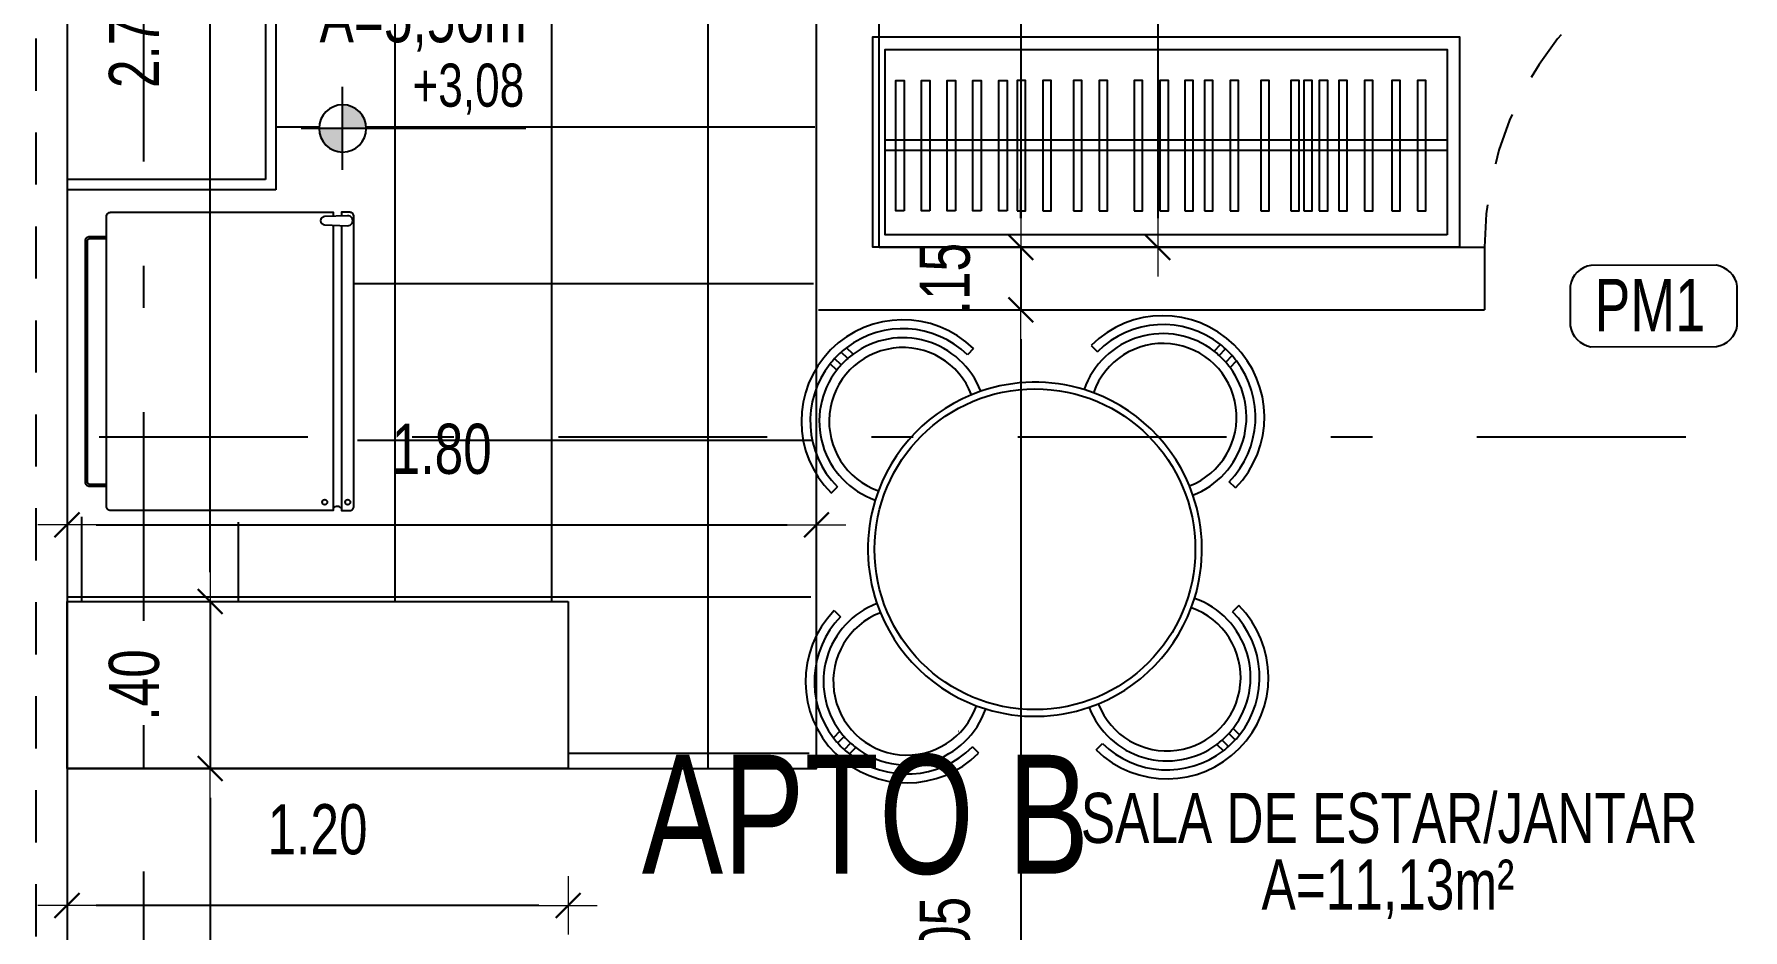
# Model space of a CAD drawing. Extents: x 425 to 531, y 796 to 840.
# Drawn here: x 445.171 to 449.263, y 817.199 to 819.343 of the extents above; entities that cross this region are included whole.
import ezdxf
from ezdxf.enums import TextEntityAlignment as Align

# ---------------------------------------------------------------- set-up
doc = ezdxf.new("R2010")
doc.units = 0
doc.header["$MEASUREMENT"] = 0
doc.header["$PDSIZE"] = -5
for name, pattern in [('CONTINU', [0]), ('DASHDOT', [1, 0.5, -0.25, 0, -0.25]), ('HIDDEN2', [0.1875, 0.125, -0.0625])]:
    doc.linetypes.add(name, pattern=pattern)
doc.layers.get('0').update_dxf_attribs({"linetype": 'CONTINUOUS'})
doc.layers.get('Defpoints').update_dxf_attribs({"linetype": 'CONTINUOUS'})
for name, color, linetype in [('003', 3, 'CONTINUOUS'), ('01', 4, 'CONTINUOUS'), ('02', 8, 'CONTINUOUS'), ('COTA', 7, 'CONTINUOUS'), ('DIVERSOS', 1, 'CONTINUOUS'), ('E-txt-g', 3, 'CONTINUOUS'), ('E-TXT-Y', 2, 'CONTINUOUS'), ('LAYER7', 4, 'CONTINUOUS'), ('MÓVEIS', 233, 'CONTINUOUS')]:
    doc.layers.add(name, color=color, linetype=linetype)
for name, color, linetype, lineweight in [('E-Pen-C', 4, 'CONTINUOUS', 15), ('E-Pen-G', 3, 'CONTINUOUS', 30), ('E-Txt-W', 7, 'CONTINUOUS', 20)]:
    doc.layers.add(name, color=color, linetype=linetype, lineweight=lineweight)
doc.styles.add('F2', font='swisscl.ttf')
doc.styles.add('REG60', font='romans.shx', dxfattribs={"width": 0.8, "height": 0.15})
doc.styles.add('REG80', font='romans.shx', dxfattribs={"width": 0.8, "height": 0.2})
doc.dimstyles.new('DIMENSION-1', dxfattribs={"dimtxt": 0.11, "dimasz": 0.07, "dimexe": 1, "dimexo": 0, "dimgap": 0.12, "dimtad": 1, "dimzin": 7, "dimdsep": 46, "dimtxsty": 'F2', "dimblk1": 'TRACO', "dimblk2": 'TRACO', "dimsah": 1, "dimcen": 1, "dimse1": 1, "dimse2": 1, "dimclrd": 256, "dimclre": 256, "dimclrt": 6, "dimadec": 0, "dimazin": 0, "dimtfac": 1, "dimtix": 1, "dimtmove": 2, "dimatfit": 3, "dimldrblk": 'TRACO', "dimfxl": 1, "dimtolj": 1, "dimtzin": 0, "dimarcsym": 0})

# ---------------------------------------------------------------- blocks, each defined once
blk = doc.blocks.new('F031')
at = {"color": 8}
for points in [[(62.3, 32.6), (62.3, -35.7), (9, -35.7, -0.414214), (8, -34.7), (8, 34.7, -0.414214), (9, 35.7), (62.3, 35.7), (62.3, 34.8)], [(64.3, 32.54), (64.3, -35.7), (66.3, -35.7, 0.414214), (67.3, -34.7), (67.3, 34.7, 0.414214), (66.3, 35.7), (64.3, 35.7), (64.3, 34.86)], [(8, -29.93), (4, -29.93, -0.414214), (3, -28.93), (3, 28.93, -0.414214), (4, 29.93), (8, 29.93)], [(8, -29.43), (4, -29.43, -0.414214), (3.5, -28.93), (3.5, 28.93, -0.414214), (4, 29.43), (8, 29.43)]]:
    blk.add_lwpolyline(points, format="xyb", dxfattribs=at)
blk.add_lwpolyline([(60.27, 32.7), (65.77, 32.5, 1.028522), (65.77, 34.9), (60.27, 34.7, 0.972269)], format="xyb", close=True, dxfattribs=at)
for centre in [(60.3, -33.7), (65.8, -33.7)]:
    blk.add_circle(centre, 0.6, dxfattribs=at)
blk.add_arc((63.3, -35.99), 1.28, 38.388, 141.612, dxfattribs=at)
blk = doc.blocks.new('TXT-AMB75')
at = {"layer": 'E-txt-g', "style": 'REG80', "width": 0.8, "flags": 8}
blk.add_attdef('TXT', text='', height=0.2, dxfattribs=at).set_placement((0.0055, 0.2964), align=Align.CENTER)
at = {"layer": 'E-Txt-W', "style": 'REG60', "width": 0.8, "flags": 8}
blk.add_attdef('TXT', text='', height=0.15, dxfattribs=at).set_placement((0.0055, 0.0271), align=Align.CENTER)
blk = doc.blocks.new('NIVEL')
at = {"layer": 'DIVERSOS'}
h = blk.add_hatch(color=7, dxfattribs=at)
h.paths.add_polyline_path([(0, 0.1375, 0.414214), (-0.1375, 0), (0, 0)])
h.paths.add_polyline_path([(0, 0), (0, -0.1375, 0.414214), (0.1375, 0)])
at = {"layer": 'DIVERSOS', "color": 7}
for p, q in [((0, 0.2417), (0, -0.2417)), ((1.0666, 0), (-0.2418, 0))]:
    blk.add_line(p, q, dxfattribs=at)
blk.add_circle((0, 0), 0.1375, dxfattribs=at)
blk = doc.blocks.new('TRACO')
at = {"layer": 'E-Pen-C'}
for p, q in [((0, 1), (0, -1)), ((-1, 0), (1, 0))]:
    blk.add_line(p, q, dxfattribs=at)
at = {"layer": 'E-Pen-G'}
blk.add_line((-0.424, -0.424), (0.424, 0.424), dxfattribs=at)
blk = doc.blocks.new('*D271')
at = {"color": 4, "linetype": 'Continuous', "lineweight": -2, "transparency": 16777216}
blk.add_line((446.3797, 817.2573), (445.3197, 817.2573), dxfattribs=at)
at = {"layer": 'Defpoints', "color": 0, "linetype": 'CONTINU', "transparency": 16777216}
for p in [(445.2497, 817.5851), (446.4497, 817.5851), (445.2497, 817.2573)]:
    blk.add_point(p, dxfattribs=at)
at = {"color": 4, "linetype": 'CONTINU', "lineweight": -2, "transparency": 16777216, "xscale": 0.07, "yscale": 0.07, "zscale": 0.07, "rotation": 180}
blk.add_blockref('TRACO', (445.2497, 817.2573), dxfattribs=at)
at = {"color": 4, "linetype": 'CONTINU', "lineweight": -2, "transparency": 16777216, "xscale": 0.07, "yscale": 0.07, "zscale": 0.07}
blk.add_blockref('TRACO', (446.4497, 817.2573), dxfattribs=at)
at = {"color": 4, "linetype": 'CONTINU', "transparency": 16777216, "insert": (445.8497, 817.4388), "char_height": 0.12, "attachment_point": 5, "style": 'F2'}
blk.add_mtext('\\A1;1.20', dxfattribs=at)
blk = doc.blocks.new('*D272')
at = {"color": 4, "linetype": 'Continuous', "lineweight": -2, "transparency": 16777216}
for p, q in [((445.5923, 818.0551), (445.5923, 818.1251)), ((445.5923, 817.9851), (445.5923, 817.5851)), ((445.5923, 817.5151), (445.5923, 817.4451))]:
    blk.add_line(p, q, dxfattribs=at)
at = {"layer": 'Defpoints', "color": 0, "linetype": 'CONTINU', "transparency": 16777216}
for p in [(446.4497, 817.9851), (445.5923, 817.5851), (446.4497, 817.5851)]:
    blk.add_point(p, dxfattribs=at)
at = {"color": 4, "linetype": 'CONTINU', "lineweight": -2, "transparency": 16777216, "xscale": 0.07, "yscale": 0.07, "zscale": 0.07}
for p, rotation in [((445.5923, 817.9851), 270), ((445.5923, 817.5851), 90)]:
    blk.add_blockref('TRACO', p, dxfattribs=dict(at, rotation=rotation))
at = {"color": 4, "linetype": 'CONTINU', "transparency": 16777216, "insert": (445.4108, 817.7851), "char_height": 0.12, "attachment_point": 5, "rotation": 90, "style": 'F2'}
blk.add_mtext('\\A1;.40', dxfattribs=at)
blk = doc.blocks.new('*D273')
at = {"color": 4, "linetype": 'Continuous', "lineweight": -2, "transparency": 16777216}
blk.add_line((445.5923, 818.0551), (445.5923, 820.6131), dxfattribs=at)
at = {"layer": 'Defpoints', "color": 0, "linetype": 'CONTINU', "transparency": 16777216}
for p in [(445.5923, 820.6831), (446.1497, 820.6831), (446.4497, 817.9851)]:
    blk.add_point(p, dxfattribs=at)
at = {"color": 4, "linetype": 'CONTINU', "lineweight": -2, "transparency": 16777216, "xscale": 0.07, "yscale": 0.07, "zscale": 0.07}
for p, rotation in [((445.5923, 820.6831), 90), ((445.5923, 817.9851), 270)]:
    blk.add_blockref('TRACO', p, dxfattribs=dict(at, rotation=rotation))
at = {"color": 4, "linetype": 'CONTINU', "transparency": 16777216, "insert": (445.4108, 819.3341), "char_height": 0.12, "attachment_point": 5, "rotation": 90, "style": 'F2'}
blk.add_mtext('\\A1;2.70', dxfattribs=at)
blk = doc.blocks.new('*D274')
at = {"color": 4, "linetype": 'Continuous', "lineweight": -2, "transparency": 16777216}
blk.add_line((445.3197, 818.1683), (446.9745, 818.1683), dxfattribs=at)
at = {"layer": 'Defpoints', "color": 0, "linetype": 'CONTINU', "transparency": 16777216}
for p in [(447.0445, 818.1683), (445.2497, 817.9851), (447.0445, 817.9847)]:
    blk.add_point(p, dxfattribs=at)
at = {"color": 4, "linetype": 'CONTINU', "lineweight": -2, "transparency": 16777216, "xscale": 0.07, "yscale": 0.07, "zscale": 0.07, "rotation": 180}
blk.add_blockref('TRACO', (445.2497, 818.1683), dxfattribs=at)
at = {"color": 4, "linetype": 'CONTINU', "lineweight": -2, "transparency": 16777216, "xscale": 0.07, "yscale": 0.07, "zscale": 0.07}
blk.add_blockref('TRACO', (447.0445, 818.1683), dxfattribs=at)
at = {"color": 4, "linetype": 'CONTINU', "transparency": 16777216, "insert": (446.1471, 818.3498), "char_height": 0.12, "attachment_point": 5, "style": 'F2'}
blk.add_mtext('\\A1;1.80', dxfattribs=at)
blk = doc.blocks.new('*D275')
at = {"color": 4, "linetype": 'Continuous', "lineweight": -2, "transparency": 16777216}
blk.add_line((445.5923, 817.5151), (445.5923, 815.7031), dxfattribs=at)
at = {"layer": 'Defpoints', "color": 0, "linetype": 'CONTINU', "transparency": 16777216}
for p in [(445.2497, 817.5851), (445.2497, 815.6331), (445.5923, 815.6331)]:
    blk.add_point(p, dxfattribs=at)
at = {"color": 4, "linetype": 'CONTINU', "lineweight": -2, "transparency": 16777216, "xscale": 0.07, "yscale": 0.07, "zscale": 0.07}
for p, rotation in [((445.5923, 817.5851), 90), ((445.5923, 815.6331), 270)]:
    blk.add_blockref('TRACO', p, dxfattribs=dict(at, rotation=rotation))
at = {"color": 4, "linetype": 'CONTINU', "transparency": 16777216, "insert": (445.4108, 816.6091), "char_height": 0.12, "attachment_point": 5, "rotation": 90, "style": 'F2'}
blk.add_mtext('\\A1;1.95', dxfattribs=at)
blk = doc.blocks.new('Mesa100_4')
at = {"layer": '01', "color": 8}
blk.add_circle((0, 0), 0.48, dxfattribs=at)
for centre, radius, start, end in [((0.3832, 0.3955), 0.2205, 291.1088, 160.7034), ((-0.3955, 0.3832), 0.2205, 21.1088, 250.7034), ((-0.3955, 0.3832), 0.2771, 137.4499, 141.5942), ((-0.3955, 0.3832), 0.2771, 127.4996, 131.6623), ((-0.3955, 0.3832), 0.25, 126.5706, 131.1911), ((0.3832, 0.3955), 0.25, 47.6067, 52.2022), ((0.3832, 0.3955), 0.2771, 47.4499, 51.5942), ((0.3832, 0.3955), 0.2771, 37.4996, 41.6623), ((-0.3955, 0.3832), 0.25, 137.6067, 142.2022), ((0.3832, 0.3955), 0.25, 36.5706, 41.1911), ((0, 0), 0.5, 108.9257, 162.8866), ((0, 0), 0.5, 18.9257, 72.8866), ((0, 0), 0.5, 288.9257, 342.8866), ((-0.3832, -0.3955), 0.2205, 111.1088, 340.7034), ((0, 0), 0.5, 198.9257, 252.8866), ((0.3955, -0.3832), 0.2205, 201.1088, 70.7034), ((-0.3832, -0.3955), 0.25, 216.5706, 221.1911), ((0.3955, -0.3832), 0.25, 317.6067, 322.2022), ((0.3955, -0.3832), 0.2771, 317.4499, 321.5942), ((-0.3832, -0.3955), 0.2771, 217.4996, 221.6623), ((-0.3832, -0.3955), 0.2771, 227.4499, 231.5942), ((-0.3832, -0.3955), 0.25, 227.6067, 232.2022), ((0.3955, -0.3832), 0.25, 306.5706, 311.1911), ((0.3955, -0.3832), 0.2771, 307.4996, 311.6623)]:
    blk.add_arc(centre, radius, start, end, dxfattribs=at)
at = {"layer": '02', "color": 8}
for p, q in [((-0.5801, 0.5517), (-0.5998, 0.5707)), ((-0.5601, 0.5713), (-0.5797, 0.5902)), ((-0.5444, 0.584), (-0.5642, 0.603)), ((-0.1835, 0.6007), (-0.2021, 0.5816)), ((0.1684, 0.6103), (0.1872, 0.5914)), ((0.5364, 0.593), (0.5553, 0.6126)), ((0.5517, 0.5801), (0.5707, 0.5998)), ((0.5713, 0.5601), (0.5902, 0.5797)), ((0.584, 0.5444), (0.603, 0.5642)), ((-0.593, 0.5364), (-0.6126, 0.5553)), ((-0.5455, 0.2291), (-0.545, 0.2296)), ((-0.6103, 0.1684), (-0.5914, 0.1872)), ((0.6007, 0.1835), (0.5816, 0.2021)), ((-0.6007, -0.1835), (-0.5816, -0.2021)), ((0.6103, -0.1684), (0.5914, -0.1872)), ((-0.584, -0.5444), (-0.603, -0.5642)), ((-0.5713, -0.5601), (-0.5902, -0.5797)), ((0.5801, -0.5517), (0.5998, -0.5707)), ((0.593, -0.5364), (0.6126, -0.5553)), ((-0.5517, -0.5801), (-0.5707, -0.5998)), ((-0.5364, -0.593), (-0.5553, -0.6126)), ((-0.1684, -0.6103), (-0.1872, -0.5914)), ((0.1835, -0.6007), (0.2021, -0.5816)), ((0.5444, -0.584), (0.5642, -0.603)), ((0.5601, -0.5713), (0.5797, -0.5902))]:
    blk.add_line(p, q, dxfattribs=at)
for centre, radius, start, end in [((-0.3955, 0.3832), 0.3037, 45.7426, 225), ((0.3832, 0.3955), 0.3037, 315.7426, 135), ((0.3832, 0.3955), 0.2771, 51.5942, 135), ((-0.3955, 0.3832), 0.2771, 45.7426, 127.4996), ((-0.3955, 0.3832), 0.25, 21.0509, 126.5706), ((0.3832, 0.3955), 0.25, 52.2022, 160.7613), ((-0.3955, 0.3832), 0.2771, 131.6623, 137.4499), ((-0.3955, 0.3832), 0.25, 131.1911, 137.6067), ((0.3832, 0.3955), 0.25, 41.1911, 47.6067), ((0.3832, 0.3955), 0.2771, 41.6623, 47.4499), ((0.3832, 0.3955), 0.2771, 315.7426, 37.4996), ((-0.3955, 0.3832), 0.2771, 141.5942, 225), ((-0.3955, 0.3832), 0.25, 142.2022, 250.7613), ((0.3832, 0.3955), 0.25, 291.0509, 36.5706), ((0, 0), 0.5, 72.8866, 108.9257), ((0, 0), 0.5, 342.8866, 18.9257), ((0, 0), 0.5, 162.8866, 198.9257), ((0.3955, -0.3832), 0.25, 322.2022, 70.7613), ((-0.3832, -0.3955), 0.3037, 135.7426, 315), ((-0.3832, -0.3955), 0.2771, 135.7426, 217.4996), ((-0.3832, -0.3955), 0.25, 111.0509, 216.5706), ((0.3955, -0.3832), 0.3037, 225.7426, 45), ((0.3955, -0.3832), 0.2771, 321.5942, 45), ((-0.3832, -0.3955), 0.25, 232.2022, 340.7613), ((0, 0), 0.5, 252.8866, 288.9257), ((0.3955, -0.3832), 0.25, 201.0509, 306.5706), ((-0.3832, -0.3955), 0.25, 221.1911, 227.6067), ((0.3955, -0.3832), 0.25, 311.1911, 317.6067), ((-0.3832, -0.3955), 0.2771, 221.6623, 227.4499), ((-0.3832, -0.3955), 0.2771, 231.5942, 315), ((0.3955, -0.3832), 0.2771, 225.7426, 307.4996), ((0.3955, -0.3832), 0.2771, 311.6623, 317.4499)]:
    blk.add_arc(centre, radius, start, end, dxfattribs=at)
blk = doc.blocks.new('*D300')
at = {"color": 4, "linetype": 'Continuous', "lineweight": -2, "transparency": 16777216}
blk.add_line((447.5338, 820.6131), (447.5338, 818.9031), dxfattribs=at)
at = {"layer": 'Defpoints', "color": 0, "linetype": 'CONTINU', "transparency": 16777216}
for p in [(447.0447, 820.6831), (447.1792, 818.8331), (447.5338, 818.8331)]:
    blk.add_point(p, dxfattribs=at)
at = {"color": 4, "linetype": 'CONTINU', "lineweight": -2, "transparency": 16777216, "xscale": 0.07, "yscale": 0.07, "zscale": 0.07}
for p, rotation in [((447.5338, 820.6831), 90), ((447.5338, 818.8331), 270)]:
    blk.add_blockref('TRACO', p, dxfattribs=dict(at, rotation=rotation))
at = {"color": 4, "linetype": 'CONTINU', "transparency": 16777216, "insert": (447.3523, 819.7581), "char_height": 0.12, "attachment_point": 5, "rotation": 90, "style": 'F2'}
blk.add_mtext('\\A1;1.85', dxfattribs=at)
blk = doc.blocks.new('*D301')
at = {"color": 4, "linetype": 'Continuous', "lineweight": -2, "transparency": 16777216}
for p, q in [((447.5338, 818.9031), (447.5338, 818.9731)), ((447.5338, 818.8331), (447.5338, 818.6831)), ((447.5338, 818.6131), (447.5338, 818.5431))]:
    blk.add_line(p, q, dxfattribs=at)
at = {"layer": 'Defpoints', "color": 0, "linetype": 'CONTINU', "transparency": 16777216}
for p in [(447.1792, 818.8331), (447.117, 818.6831), (447.5338, 818.6831)]:
    blk.add_point(p, dxfattribs=at)
at = {"color": 4, "linetype": 'CONTINU', "lineweight": -2, "transparency": 16777216, "xscale": 0.07, "yscale": 0.07, "zscale": 0.07}
for p, rotation in [((447.5338, 818.8331), 270), ((447.5338, 818.6831), 90)]:
    blk.add_blockref('TRACO', p, dxfattribs=dict(at, rotation=rotation))
at = {"color": 4, "linetype": 'CONTINU', "transparency": 16777216, "insert": (447.3526, 818.7581), "char_height": 0.12, "attachment_point": 5, "rotation": 90, "style": 'F2'}
blk.add_mtext('\\A1;.15', dxfattribs=at)
blk = doc.blocks.new('*D302')
at = {"color": 4, "linetype": 'Continuous', "lineweight": -2, "transparency": 16777216}
blk.add_line((447.5338, 818.6131), (447.5338, 815.7031), dxfattribs=at)
at = {"layer": 'Defpoints', "color": 0, "linetype": 'CONTINU', "transparency": 16777216}
for p in [(447.117, 818.6831), (447.1463, 815.6331), (447.5338, 815.6331)]:
    blk.add_point(p, dxfattribs=at)
at = {"color": 4, "linetype": 'CONTINU', "lineweight": -2, "transparency": 16777216, "xscale": 0.07, "yscale": 0.07, "zscale": 0.07}
for p, rotation in [((447.5338, 818.6831), 90), ((447.5338, 815.6331), 270)]:
    blk.add_blockref('TRACO', p, dxfattribs=dict(at, rotation=rotation))
at = {"color": 4, "linetype": 'CONTINU', "transparency": 16777216, "insert": (447.3522, 817.1581), "char_height": 0.12, "attachment_point": 5, "rotation": 90, "style": 'F2'}
blk.add_mtext('\\A1;3.05', dxfattribs=at)
blk = doc.blocks.new('*D303')
at = {"color": 4, "linetype": 'Continuous', "lineweight": -2, "transparency": 16777216}
blk.add_line((447.8617, 822.2631), (447.8617, 818.9031), dxfattribs=at)
at = {"layer": 'Defpoints', "color": 0, "linetype": 'CONTINU', "transparency": 16777216}
for p in [(447.1947, 822.3331), (447.1947, 818.8331), (447.8617, 818.8331)]:
    blk.add_point(p, dxfattribs=at)
at = {"color": 4, "linetype": 'CONTINU', "lineweight": -2, "transparency": 16777216, "xscale": 0.07, "yscale": 0.07, "zscale": 0.07}
for p, rotation in [((447.8617, 822.3331), 90), ((447.8617, 818.8331), 270)]:
    blk.add_blockref('TRACO', p, dxfattribs=dict(at, rotation=rotation))
at = {"color": 4, "linetype": 'CONTINU', "transparency": 16777216, "insert": (447.6801, 820.5831), "char_height": 0.12, "attachment_point": 5, "rotation": 90, "style": 'F2'}
blk.add_mtext('\\A1;3.50', dxfattribs=at)

msp = doc.modelspace()

# ---------------------------------------------------------------- hatches: boundary and pattern name
h = msp.add_hatch()
h.set_pattern_fill('ANSI37,_O', color=8, scale=3, angle=45)
h.set_pattern_definition([(90, (75.9103, -0.62875), (-0.375, 6e-17), []), (180, (75.9103, -0.62875), (-6e-17, -0.375), [])])
h.paths.add_polyline_path([(445.8497, 820.6831), (445.911, 820.6626), (445.9328, 820.0905), (445.7497, 820.0613), (445.7497, 818.9706), (445.9362, 818.9417), (445.9482, 818.1648), (445.2497, 818.1889), (445.2497, 817.9851), (446.4497, 817.9851), (446.4497, 817.5851), (447.0271, 817.5851), (447.0447, 819.5331), (447.0447, 820.6831), (446.9497, 820.6831), (446.9497, 820.8331), (446.1497, 820.8331), (446.1497, 820.6831)])
edge = h.paths.add_edge_path(flags=16)
edge.add_arc((446.1693, 820.546), 0.0592, 8.3326, 81.6674)
edge.add_line((446.1779, 820.6046), (445.8776, 820.6043))
edge.add_arc((445.8858, 820.546), 0.0589, 98.0319, 171.6009)
edge.add_line((445.8276, 820.5546), (445.8276, 820.4599))
edge.add_arc((445.8865, 820.4685), 0.0595, 188.2585, 261.3882)
edge.add_line((445.8776, 820.4096), (446.1779, 820.4099))
edge.add_arc((446.1693, 820.4685), 0.0592, 278.3326, 351.6674)
edge.add_line((446.2279, 820.4599), (446.2279, 820.5546))
edge = h.paths.add_edge_path(flags=16)
edge.add_arc((446.6782, 820.5416), 0.0592, 8.3326, 81.6674)
edge.add_line((446.6868, 820.6002), (446.3865, 820.5999))
edge.add_arc((446.3947, 820.5416), 0.0589, 98.0319, 171.6009)
edge.add_line((446.3365, 820.5502), (446.3365, 820.4555))
edge.add_arc((446.3954, 820.464), 0.0595, 188.2585, 261.3882)
edge.add_line((446.3865, 820.4052), (446.6868, 820.4055))
edge.add_arc((446.6782, 820.4641), 0.0592, 278.3326, 351.6674)
edge.add_line((446.7368, 820.4555), (446.7368, 820.5502))
h.paths.add_polyline_path([(446.9497, 820.6831), (446.9497, 819.8831), (446.9197, 819.8831), (446.9197, 820.6831)], flags=16)
edge = h.paths.add_edge_path(flags=16)
edge.add_line((446.3484, 819.1177), (445.8103, 819.1177))
edge = h.paths.add_edge_path(flags=16)
edge.add_arc((445.9098, 819.1177), 0.0565, 0, 360)
edge = h.paths.add_edge_path(flags=16)
edge.add_line((445.9098, 819.0183), (445.9098, 819.2171))
h.paths.add_polyline_path([(445.8253, 819.4499), (446.4261, 819.4499), (446.4261, 819.6371), (445.8253, 819.6371)], flags=24)
h.paths.add_polyline_path([(445.767, 819.2661), (446.4789, 819.2661), (446.4789, 819.4802), (445.767, 819.4802)], flags=24)
h.paths.add_polyline_path([(446.7506, 820.6315), (446.7506, 820.8795), (446.4975, 820.8795), (446.4975, 820.6315)], flags=9)
h.paths.add_polyline_path([(446.0463, 819.1198), (446.4494, 819.1198), (446.4494, 819.3041), (446.0463, 819.3041)], flags=24)

# ---------------------------------------------------------------- linework, layer by layer
at = {"color": 2, "linetype": 'DASHDOT'}
for p, q in [((445.434, 797.0385), (445.434, 839.366)), ((429.9264, 818.3793), (456.1887, 818.3793))]:
    msp.add_line(p, q, dxfattribs=at)
at = {"color": 8, "linetype": 'HIDDEN2'}
msp.add_line((445.1747, 822.4831), (445.1747, 816.8331), dxfattribs=at)
at = {"color": 1, "linetype": 'Continuous', "ltscale": 0.35}
for p, q in [((447.1947, 818.8331), (447.1947, 822.3331)), ((445.2497, 820.6831), (445.2497, 816.5331)), ((445.2497, 820.6831), (445.2497, 816.5331)), ((447.0447, 818.6831), (447.0447, 820.6831)), ((447.1947, 818.8331), (448.6447, 818.8331)), ((448.6447, 818.8331), (448.6447, 818.6831)), ((447.0497, 818.6831), (448.6447, 818.6831))]:
    msp.add_line(p, q, dxfattribs=at)
at = {"color": 8}
for p, q in [((445.7497, 820.0613), (445.7497, 818.9706)), ((448.5549, 819.0897), (447.2092, 819.0897)), ((448.5549, 819.0647), (447.2092, 819.0647)), ((445.7497, 818.9706), (445.2497, 818.9706))]:
    msp.add_line(p, q, dxfattribs=at)
at = {"color": 8, "linetype": 'CONTINU'}
msp.add_lwpolyline([(445.2497, 817.5851), (447.0445, 817.5851), (447.0447, 820.6831), (445.2497, 820.6831)], close=True, dxfattribs=at)
at = {"color": 8}
for points in [[(448.5849, 818.8331), (447.1792, 818.8331), (447.1792, 819.337), (448.5849, 819.337)], [(448.5549, 818.8631), (447.2092, 818.8631), (447.2092, 819.307), (448.5549, 819.307)]]:
    msp.add_lwpolyline(points, close=True, dxfattribs=at)
at = {"color": 3, "linetype": 'Continuous', "ltscale": 0.35}
msp.add_lwpolyline([(446.4497, 817.9851), (446.4497, 817.5851), (445.2497, 817.5851), (445.2497, 817.9851)], close=True, dxfattribs=at)
at = {"color": 8, "linetype": 'HIDDEN2'}
msp.add_arc((449.4453, 818.8331), 0.8006, 92.1894, 180, dxfattribs=at)
at = {"layer": '003', "color": 8, "ltscale": 0.5}
for points in [[(447.2546, 818.9206), (447.2346, 818.9206), (447.2346, 819.2324), (447.2546, 819.2324)], [(447.3162, 818.9206), (447.2962, 818.9206), (447.2962, 819.2324), (447.3162, 819.2324)], [(447.3777, 818.9206), (447.3577, 818.9206), (447.3577, 819.2324), (447.3777, 819.2324)], [(447.4393, 818.9206), (447.4193, 818.9206), (447.4193, 819.2324), (447.4393, 819.2324)], [(447.5009, 818.9206), (447.4809, 818.9206), (447.4809, 819.2324), (447.5009, 819.2324)], [(447.5252, 818.9206), (447.5452, 818.9206), (447.5452, 819.2324), (447.5252, 819.2324)], [(447.5868, 818.9206), (447.6068, 818.9206), (447.6068, 819.2324), (447.5868, 819.2324)], [(447.6599, 818.9206), (447.6799, 818.9206), (447.6799, 819.2324), (447.6599, 819.2324)], [(447.7214, 818.9206), (447.7414, 818.9206), (447.7414, 819.2324), (447.7214, 819.2324)], [(447.8056, 818.9206), (447.8256, 818.9206), (447.8256, 819.2324), (447.8056, 819.2324)], [(447.8672, 818.9206), (447.8872, 818.9206), (447.8872, 819.2324), (447.8672, 819.2324)], [(447.927, 818.9206), (447.947, 818.9206), (447.947, 819.2324), (447.927, 819.2324)], [(447.9736, 818.9206), (447.9936, 818.9206), (447.9936, 819.2324), (447.9736, 819.2324)], [(448.0352, 818.9206), (448.0552, 818.9206), (448.0552, 819.2324), (448.0352, 819.2324)], [(448.109, 818.9206), (448.129, 818.9206), (448.129, 819.2324), (448.109, 819.2324)], [(448.1802, 818.9206), (448.2002, 818.9206), (448.2002, 819.2324), (448.1802, 819.2324)], [(448.2119, 818.9206), (448.2319, 818.9206), (448.2319, 819.2324), (448.2119, 819.2324)], [(448.2488, 818.9206), (448.2688, 818.9206), (448.2688, 819.2324), (448.2488, 819.2324)], [(448.2955, 818.9206), (448.3155, 818.9206), (448.3155, 819.2324), (448.2955, 819.2324)], [(448.3571, 818.9206), (448.3771, 818.9206), (448.3771, 819.2324), (448.3571, 819.2324)], [(448.4222, 818.9206), (448.4422, 818.9206), (448.4422, 819.2324), (448.4222, 819.2324)], [(448.4837, 818.9206), (448.5037, 818.9206), (448.5037, 819.2324), (448.4837, 819.2324)]]:
    msp.add_lwpolyline(points, close=True, dxfattribs=at)
at = {"layer": 'COTA', "color": 8, "linetype": 'Continuous'}
for p, q in [((445.7247, 820.0363), (445.7247, 818.9956)), ((445.7247, 818.9956), (445.2497, 818.9956))]:
    msp.add_line(p, q, dxfattribs=at)
at = {"layer": 'COTA', "color": 4, "linetype": 'Continuous'}
msp.add_lwpolyline([(449.2497, 818.74, 0.331371), (449.1997, 818.79), (448.8994, 818.7897, 0.332506), (448.8494, 818.74), (448.8494, 818.6454, 0.330378), (448.8994, 818.5951), (449.1997, 818.5954, 0.331371), (449.2497, 818.6454)], format="xyb", close=True, dxfattribs=at)

# ---------------------------------------------------------------- block references
ref = msp.add_blockref('TXT-AMB75', (446.1242, 819.2674), dxfattribs=dict(xscale=-0.7290000000000001, yscale=0.7290000000000001, zscale=0.7290000000000001))
ref.add_attrib('TXT', 'COZINHA', dxfattribs={"layer": 'E-txt-g', "color": 2, "height": 0.12, "style": 'F2'}).set_placement((446.1257, 819.4835), align=Align.CENTER)
ref.add_attrib('TXT', 'A=5,56m²', dxfattribs={"layer": 'E-Txt-W', "height": 0.12, "style": 'F2'}).set_placement((446.123, 819.3241), align=Align.CENTER)
at = {"xscale": 0.8, "yscale": 0.8, "zscale": 0.8, "rotation": 90}
msp.add_blockref('Mesa100_4', (447.5677, 818.11), dxfattribs=at)
ref = msp.add_blockref('TXT-AMB75', (448.4143, 817.1907), dxfattribs=dict(xscale=-0.7290000000000001, yscale=0.7290000000000001, zscale=0.7290000000000001))
ref.add_attrib('TXT', 'SALA DE ESTAR/JANTAR', dxfattribs={"layer": 'E-txt-g', "color": 2, "height": 0.12, "style": 'F2'}).set_placement((448.4158, 817.4068), align=Align.CENTER)
ref.add_attrib('TXT', 'A=11,13m²', dxfattribs={"layer": 'E-Txt-W', "height": 0.12, "style": 'F2'}).set_placement((448.413, 817.2473), align=Align.CENTER)
at = {"layer": 'LAYER7', "color": 7, "linetype": 'Continuous', "xscale": -0.4112492585603448, "yscale": 0.4112492585603448, "zscale": 0.4112492585603448, "rotation": 180}
msp.add_blockref('NIVEL', (445.9098, 819.1177), dxfattribs=at)
at = {"layer": 'MÓVEIS', "xscale": 0.009999999999990905, "yscale": 0.009999999999990905, "zscale": 0.009999999999990905}
msp.add_blockref('F031', (445.2639, 818.5598), dxfattribs=at)

# ---------------------------------------------------------------- texts
at = {"color": 7, "linetype": 'Continuous', "style": 'F2'}
msp.add_text('+3,08', height=0.10318, dxfattribs=at).set_placement((446.077, 819.2729), align=Align.TOP_LEFT)
at = {"color": 4, "linetype": 'Continuous', "style": 'F2'}
msp.add_text('PM1', height=0.12589, dxfattribs=at).set_placement((448.9076, 818.7575), align=Align.TOP_LEFT)
at = {"layer": 'E-TXT-Y', "style": 'F2'}
msp.add_text('APTO B', height=0.28489, dxfattribs=at).set_placement((446.6263, 817.3331))

# ---------------------------------------------------------------- dimensions: what is measured, and where the dimension line sits
at = {"color": 8, "linetype": 'CONTINU'}
for base, p1, p2, picture, middle in [((447.8617, 818.8331), (447.1947, 822.3331), (447.1947, 818.8331), '*D303', (447.6801, 820.5831)), ((445.5923, 820.6831), (446.4497, 817.9851), (446.1497, 820.6831), '*D273', (445.4108, 819.3341)), ((447.5338, 818.8331), (447.0447, 820.6831), (447.1792, 818.8331), '*D300', (447.3523, 819.7581)), ((447.5338, 818.6831), (447.1792, 818.8331), (447.117, 818.6831), '*D301', (447.3526, 818.7581)), ((447.5338, 815.6331), (447.117, 818.6831), (447.1463, 815.6331), '*D302', (447.3522, 817.1581)), ((445.5923, 817.5851), (446.4497, 817.9851), (446.4497, 817.5851), '*D272', (445.4108, 817.7851)), ((445.5923, 815.6331), (445.2497, 817.5851), (445.2497, 815.6331), '*D275', (445.4108, 816.6091))]:
    dim = msp.add_linear_dim(base=base, p1=p1, p2=p2, angle=90, dimstyle='DIMENSION-1', override={"dimtxt": 0.12, "dimclrd": 4, "dimclrt": 4, "dimfxl": 0.1, "dimfxlon": 1}, dxfattribs=at)
    dim.commit()
    dim.dimension.update_dxf_attribs({"geometry": picture, "text_midpoint": middle})
dim = msp.add_linear_dim(base=(447.0445, 818.1683), p1=(445.2497, 817.9851), p2=(447.0445, 817.9847), text='1.80', dimstyle='DIMENSION-1', override={"dimtxt": 0.12, "dimclrd": 4, "dimclrt": 4, "dimfxl": 0.1, "dimfxlon": 1}, dxfattribs=at)
dim.commit()
dim.dimension.update_dxf_attribs({"geometry": '*D274', "text_midpoint": (446.1471, 818.3498)})
dim = msp.add_linear_dim(base=(445.2497, 817.2573), p1=(446.4497, 817.5851), p2=(445.2497, 817.5851), dimstyle='DIMENSION-1', override={"dimtxt": 0.12, "dimclrd": 4, "dimclrt": 4, "dimfxl": 0.1, "dimfxlon": 1}, dxfattribs=at)
dim.commit()
dim.dimension.update_dxf_attribs({"geometry": '*D271', "text_midpoint": (445.8497, 817.4388)})

doc.saveas('drawing.dxf')
